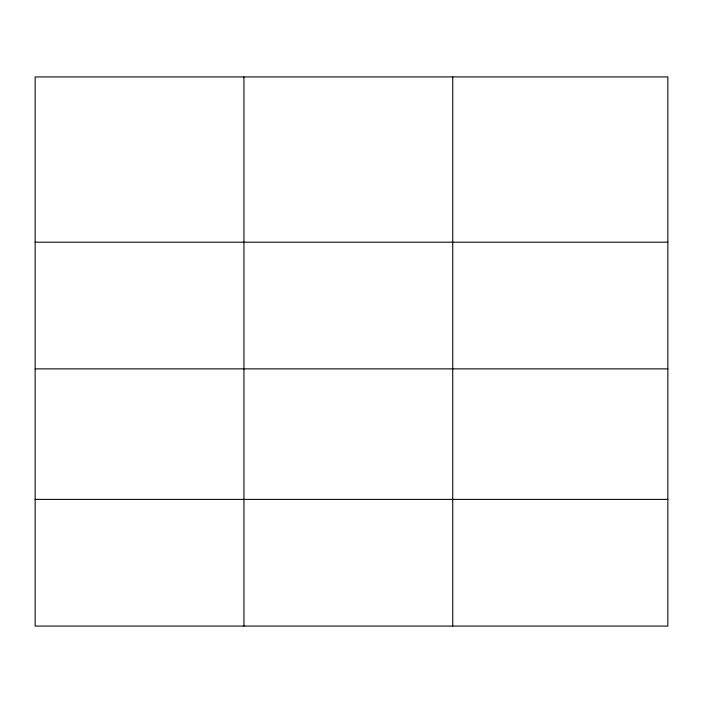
<?xml version="1.0" encoding="UTF-8"?>
<svg xmlns="http://www.w3.org/2000/svg" width="703" height="703" viewBox="0 0 703 703"><rect width="100%" height="100%" fill="white"/><g stroke="black" fill="none" stroke-linecap="round" stroke-linejoin="round"><path stroke-width="1.05" d="M667.85 368.864L667.85 76.926L35.15 76.926L35.15 626.074L667.85 626.074L667.85 368.864L35.15 368.864M35.15 242.184L667.85 242.184M35.15 499.394L667.85 499.394M452.732 76.926L452.732 626.074M243.941 76.926L243.941 626.074"/></g></svg>
